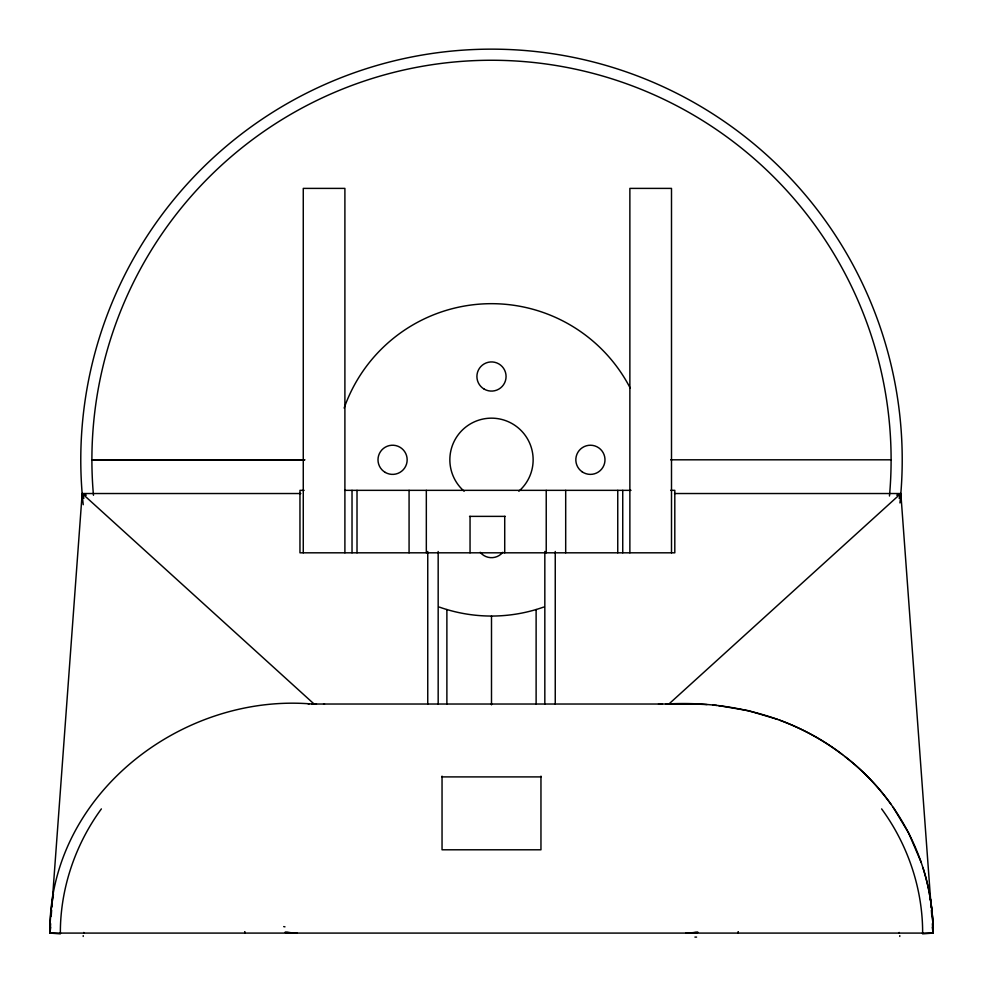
<?xml version="1.0" encoding="UTF-8"?>
<svg xmlns="http://www.w3.org/2000/svg" width="983" height="983" viewBox="0 0 983 983"><rect width="100%" height="100%" fill="white"/><g stroke="black" fill="none" stroke-linecap="round" stroke-linejoin="round"><path stroke-width="1.47" d="M244.816 932.265L244.816 933.088A77.411 11.341 -90 0 1 244.828 931.737M60.356 933.383C60.16 889.087 75.101 844.667 101.384 808.886M50.637 923.713L49.949 933.088L60.332 933.85L60.405 932.806M51.177 916.426L51.632 910.184M51.853 907.051L82.167 493.527L300.835 493.527M50.661 927.325L49.949 933.088L933.051 933.088C933.506 864.622 898.966 797.987 844.901 756.517M899.126 498.295L900.833 493.527L674.522 493.527M668.907 704.025L900.833 493.527L931.147 907.051M896.729 495.174L900.833 493.527M697.611 932.363L685.987 933.088L696.283 932.572M698.065 932.326L689.636 933.027M929.721 896.521L930.36 896.471M922.89 867.51C929.599 888.681 933.051 910.885 933.051 933.088L922.668 933.85L922.595 932.806M689.267 933.039L686.884 933.088M670.639 459.811L891.102 459.811M304.14 490.345L299.962 490.345L299.962 552.815L674.805 552.815L674.805 490.345L670.627 490.345M344.628 490.345L631.012 490.345M469.53 516.37L505.237 516.37M315.924 704.025L324.513 704.025M658.487 704.025L689.415 704M665.946 704.025C728.673 700.461 793.502 716.251 843.463 755.411M311.918 704.025L316.465 704.025M323.554 704.025L662.026 704.025M442.043 776.902L540.957 776.902M53.438 894.395A216.96 216.96 0 0 0 49.949 933.088C47.934 796.255 180.479 692.732 312.103 704.025M308.281 704.025L309.006 704.025M284.935 932.326L297.013 933.088L286.717 932.572M689.98 704.025L695.706 704.098M697.23 704.123L707.047 704.578M296.116 933.088L285.389 932.363M52.64 896.471L53.279 896.521M712.921 705.032L716.828 705.401M718.524 705.585L748.518 710.721L777.602 719.372M779.396 720.035C801.735 728.354 822.906 739.867 841.94 754.244M83.887 498.295L82.167 493.527L86.271 495.174M843.426 755.374C861.538 769.259 877.659 785.749 891.003 804.266M82.167 493.527L314.093 704.025M881.616 808.886C907.887 844.716 922.816 888.902 922.644 933.408M893.191 807.338L908.685 833.08L921.132 862.226M932.339 927.325L933.051 933.088L932.363 923.713M931.368 910.184L931.823 916.426M738.184 932.265L738.184 933.088A77.411 11.341 90 0 0 738.172 931.737M671.5 552.815L671.5 188.392L629.87 188.392L629.87 552.815M622.743 490.345L622.743 552.815M617.754 490.345L617.754 552.815M565.692 490.345L565.692 552.815M555.248 551.488L555.248 704.025M546.229 490.345L546.229 552.815M544.828 551.488L544.828 704.025M540.957 776.14L540.957 849.791L442.043 849.791L442.043 776.14M536.116 609.534L536.116 704.233M504.721 516.37L504.721 552.815M491.5 616.046L491.5 704.836M470.046 516.37L470.046 552.815M446.884 609.534L446.884 704.233M438.172 551.488L438.172 704.025M427.752 551.488L427.752 704.025M426.327 490.345L426.327 552.815M409.075 490.345L409.075 552.815M357.013 490.345L357.013 552.815M352.025 490.345L352.025 552.815M344.898 552.815L344.898 188.392L303.268 188.392L303.268 552.815M83.85 933.088A78.087 78.087 0 0 1 83.776 932.462M83.223 936.443A46.901 14.204 -71.2 0 1 83.211 935.644M899.224 932.462A78.087 78.087 0 0 1 899.15 933.088M929.562 894.395A216.96 216.96 0 0 1 933.051 933.088M899.789 935.644A46.901 14.204 71.2 0 1 899.777 936.443M696.566 937.094A49.986 37.551 -30 0 1 694.92 937.094M284.984 926.822A49.986 27.315 22.1 0 1 283.694 926.613M543.771 607.039A156.174 156.174 0 0 1 439.327 607.076M344.148 408.08A156.174 156.174 0 0 1 630.201 388.088M93.471 495.297A399.602 399.602 0 0 1 491.856 60.258A399.602 399.602 0 0 1 889.468 496.01M83.236 504.721A410.722 410.722 0 0 1 490.603 49.15A410.722 410.722 0 0 1 899.949 502.952M464.148 491.217A41.655 41.655 0 0 1 461.371 431.046A41.655 41.655 0 0 1 521.617 431.046A41.655 41.655 0 0 1 518.84 491.217M502.817 552.286A14.573 14.573 0 0 1 480.183 552.286M304.693 459.811L91.898 459.811L304.693 459.86M385.287 472.43A14.573 14.573 0 0 0 407.159 459.811A14.573 14.573 0 0 0 385.287 447.179A14.573 14.573 0 0 0 385.287 472.43M582.022 471.729A14.573 14.573 0 0 0 604.926 461.113A14.573 14.573 0 0 0 584.283 446.577A14.573 14.573 0 0 0 582.022 471.729M484.201 389.133A14.573 14.573 0 0 0 506.073 376.514A14.573 14.573 0 0 0 484.201 363.882A14.573 14.573 0 0 0 484.201 389.133"/></g></svg>
